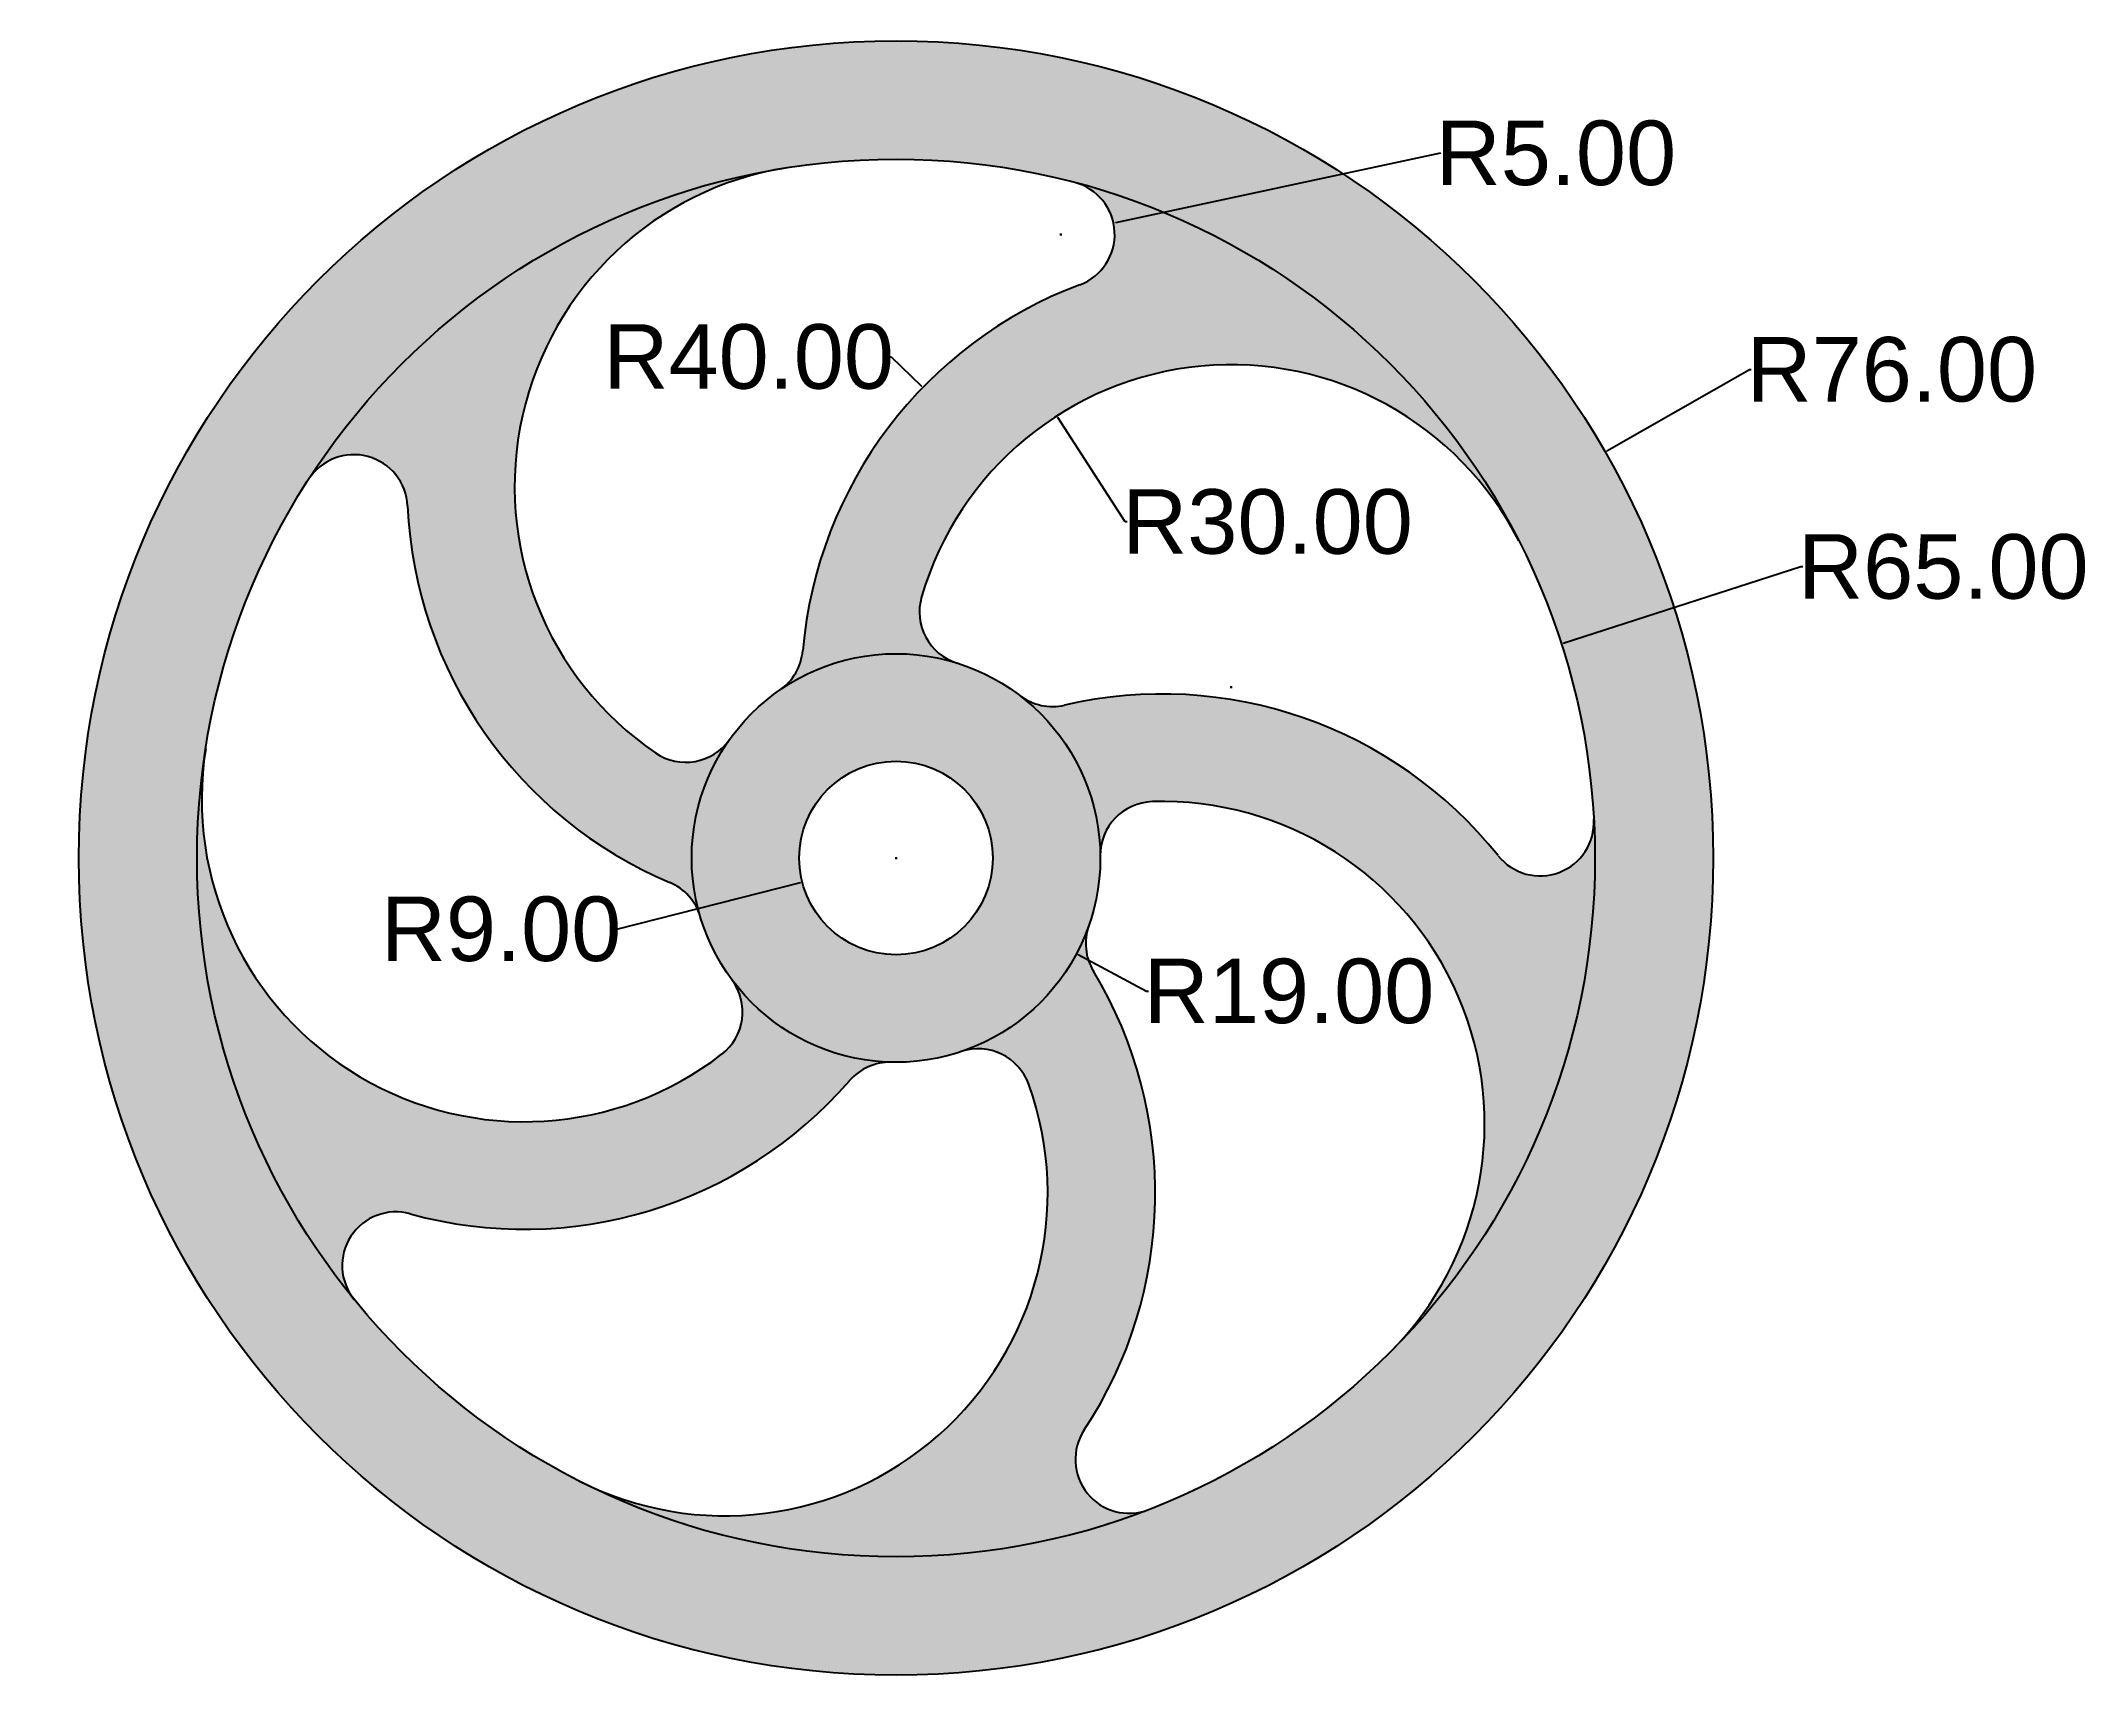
# Model space of a CAD drawing. Header units: centimetres. Extents: x -50 to 140, y -34 to 118.
import ezdxf

# ---------------------------------------------------------------- set-up
doc = ezdxf.new("R2010")
doc.units = ezdxf.units.CM
doc.header["$MEASUREMENT"] = 0
doc.styles.get("Standard").update_dxf_attribs({"font": 'arial.ttf'})
doc.dimstyles.get("Standard").update_dxf_attribs({"dimtxt": 6, "dimasz": 0.18, "dimexe": 0.18, "dimexo": 0.0625, "dimgap": 0.09, "dimtad": 0, "dimtih": 1, "dimtoh": 1, "dimzin": 0, "dimdsep": 46, "dimtxsty": 'Standard', "dimcen": 0.09, "dimclrd": 2, "dimclre": 2, "dimclrt": 2, "dimadec": 0, "dimazin": 0, "dimtfac": 1, "dimtofl": 0, "dimtmove": 0, "dimatfit": 3, "dimfxl": 1, "dimtfillclr": 2, "dimtolj": 1, "dimtzin": 0, "dimarcsym": 0})

# ---------------------------------------------------------------- blocks, each defined once
blk = doc.blocks.new('*U2')
for centre, radius, start, end in [((-23.66, 34.44), 5, 232.6623, 283.091), ((-13.47, -9.39), 40, 38.6206, 103.091), ((-14.22, 15.6), 5, 91.719, 180.573), ((-13.47, -9.39), 30, 315, 91.719), ((21.69, 18.69), 5, 218.6206, 3.1897)]:
    blk.add_arc(centre, radius, start, end)
blk = doc.blocks.new('*U3')
at = {"color": 0, "linetype": 'ByBlock', "lineweight": -2, "transparency": 16777216}
for p, rotation in [((7.46, 76.4), 144), ((55.76, 73.11), 71.99999999999997), ((-10.6, 31.47), 215.9999999999999), ((26.55, 0.42), 287.9999999999999)]:
    blk.add_blockref('*U2', p, dxfattribs=dict(at, rotation=rotation))
blk.add_blockref('*U2', (67.56, 26.16), dxfattribs=at)
blk = doc.blocks.new('*D21')
at = {"color": 2, "lineweight": -2, "transparency": 16777216}
for p, q in [((108.71, 86.93), (95.47, 79.35)), ((108.89, 86.93), (108.71, 86.93)), ((29.26, 41.51), (29.44, 41.51)), ((29.35, 41.42), (29.35, 41.6))]:
    blk.add_line(p, q, dxfattribs=at)
at = {"color": 2, "transparency": 16777216}
blk.add_solid([(95.45, 79.38), (95.48, 79.33), (95.31, 79.26)], dxfattribs=at)
at = {"layer": 'Defpoints', "color": 0, "transparency": 16777216}
for p in [(95.31, 79.26), (29.35, 41.51)]:
    blk.add_point(p, dxfattribs=at)
at = {"color": 2, "transparency": 16777216, "insert": (121.96, 86.93), "char_height": 6, "attachment_point": 5}
blk.add_mtext('\\A1;R76.00', dxfattribs=at)
blk = doc.blocks.new('*D22')
at = {"color": 2, "lineweight": -2, "transparency": 16777216}
for p, q in [((113.5, 68.59), (91.4, 61.48)), ((113.68, 68.59), (113.5, 68.59)), ((29.26, 41.51), (29.44, 41.51)), ((29.35, 41.42), (29.35, 41.6))]:
    blk.add_line(p, q, dxfattribs=at)
at = {"color": 2, "transparency": 16777216}
blk.add_solid([(91.39, 61.5), (91.4, 61.45), (91.22, 61.42)], dxfattribs=at)
at = {"layer": 'Defpoints', "color": 0, "transparency": 16777216}
for p in [(91.22, 61.42), (29.35, 41.51)]:
    blk.add_point(p, dxfattribs=at)
at = {"color": 2, "transparency": 16777216, "insert": (126.75, 68.59), "char_height": 6, "attachment_point": 5}
blk.add_mtext('\\A1;R65.00', dxfattribs=at)
blk = doc.blocks.new('*D23')
at = {"color": 2, "lineweight": -2, "transparency": 16777216}
for p, q in [((79.98, 107.06), (49.75, 100.6)), ((44.59, 99.52), (44.77, 99.52)), ((44.68, 99.43), (44.68, 99.61))]:
    blk.add_line(p, q, dxfattribs=at)
at = {"color": 2, "transparency": 16777216}
blk.add_solid([(49.74, 100.63), (49.76, 100.57), (49.57, 100.57)], dxfattribs=at)
at = {"layer": 'Defpoints', "color": 0, "transparency": 16777216}
for p in [(44.68, 99.52), (49.57, 100.57)]:
    blk.add_point(p, dxfattribs=at)
at = {"color": 2, "transparency": 16777216, "insert": (90.72, 107.06), "char_height": 6, "attachment_point": 5}
blk.add_mtext('\\A1;R5.00', dxfattribs=at)
blk = doc.blocks.new('*D24')
at = {"color": 2, "lineweight": -2, "transparency": 16777216}
for p, q in [((50.65, 72.77), (44.4, 82.49)), ((50.83, 72.77), (50.65, 72.77))]:
    blk.add_line(p, q, dxfattribs=at)
at = {"color": 2, "transparency": 16777216}
blk.add_solid([(44.43, 82.5), (44.38, 82.47), (44.31, 82.64)], dxfattribs=at)
at = {"layer": 'Defpoints', "color": 0, "transparency": 16777216}
for p in [(44.31, 82.64), (60.53, 57.4)]:
    blk.add_point(p, dxfattribs=at)
at = {"color": 2, "transparency": 16777216, "insert": (63.9, 72.77), "char_height": 6, "attachment_point": 5}
blk.add_mtext('\\A1;R30.00', dxfattribs=at)
blk = doc.blocks.new('*D25')
at = {"color": 2, "lineweight": -2, "transparency": 16777216}
for p, q in [((28.72, 88.12), (28.9, 88.12)), ((28.9, 88.12), (31.71, 85.4)), ((60.44, 57.4), (60.62, 57.4)), ((60.53, 57.31), (60.53, 57.49))]:
    blk.add_line(p, q, dxfattribs=at)
at = {"color": 2, "transparency": 16777216}
blk.add_solid([(31.73, 85.42), (31.69, 85.38), (31.84, 85.27)], dxfattribs=at)
at = {"layer": 'Defpoints', "color": 0, "transparency": 16777216}
for p in [(31.84, 85.27), (60.53, 57.4)]:
    blk.add_point(p, dxfattribs=at)
at = {"color": 2, "transparency": 16777216, "insert": (15.65, 88.12), "char_height": 6, "attachment_point": 5}
blk.add_mtext('\\A1;R40.00', dxfattribs=at)
blk = doc.blocks.new('*D26')
at = {"color": 2, "lineweight": -2, "transparency": 16777216}
for p, q in [((29.26, 41.51), (29.44, 41.51)), ((29.35, 41.42), (29.35, 41.6)), ((3.37, 34.89), (20.45, 39.25))]:
    blk.add_line(p, q, dxfattribs=at)
at = {"color": 2, "transparency": 16777216}
blk.add_solid([(20.44, 39.28), (20.46, 39.22), (20.63, 39.29)], dxfattribs=at)
at = {"layer": 'Defpoints', "color": 0, "transparency": 16777216}
for p in [(29.35, 41.51), (20.63, 39.29)]:
    blk.add_point(p, dxfattribs=at)
at = {"color": 2, "transparency": 16777216, "insert": (-7.38, 34.89), "char_height": 6, "attachment_point": 5}
blk.add_mtext('\\A1;R9.00', dxfattribs=at)
blk = doc.blocks.new('*D27')
at = {"color": 2, "lineweight": -2, "transparency": 16777216}
for p, q in [((29.26, 41.51), (29.44, 41.51)), ((29.35, 41.42), (29.35, 41.6)), ((52.65, 29.11), (46.28, 32.5)), ((52.83, 29.11), (52.65, 29.11))]:
    blk.add_line(p, q, dxfattribs=at)
at = {"color": 2, "transparency": 16777216}
blk.add_solid([(46.29, 32.53), (46.26, 32.48), (46.12, 32.59)], dxfattribs=at)
at = {"layer": 'Defpoints', "color": 0, "transparency": 16777216}
for p in [(29.35, 41.51), (46.12, 32.59)]:
    blk.add_point(p, dxfattribs=at)
at = {"color": 2, "transparency": 16777216, "insert": (65.9, 29.11), "char_height": 6, "attachment_point": 5}
blk.add_mtext('\\A1;R19.00', dxfattribs=at)

msp = doc.modelspace()

# ---------------------------------------------------------------- hatches: boundary and pattern name
at = {"true_color": 0x939598}
h = msp.add_hatch(color=252, dxfattribs=at)
h.dxf.hatch_style = 1
h.paths.add_polyline_path([(-46.653, 41.514, 1), (105.347, 41.514, 1)])
h.paths.add_polyline_path([(94.347, 41.514, -1), (-35.653, 41.514, -1)], flags=16)
h.paths.add_polyline_path([(48.347, 41.514, -1), (10.347, 41.514, -1)], flags=0)
h.paths.add_polyline_path([(38.347, 41.514, -1), (20.347, 41.514, -1)], flags=0)
h = msp.add_hatch(color=252, dxfattribs=at)
h.dxf.hatch_style = 1
h.paths.add_polyline_path([(19.179, 105.714, 0.2134218), (-25.283, 76.735, -0.730343), (-16.086, 74.254, 0.2889679), (8.301, 39.238, -0.2236583), (11.145, 36.066, -0.0728312), (10.347, 41.514, -0.1558226), (13.865, 52.528, -0.4083674), (6.975, 51.295, -0.6790827)])
h.paths.add_polyline_path([(87.263, 71.024, 0.2134218), (45.963, 104.355, -0.730343), (46.445, 94.841, 0.2889679), (20.679, 60.827, -0.2236583), (18.541, 57.142, -0.2312785), (35.038, 59.642, -0.4083674), (31.736, 65.814, -0.6790827)])
h.paths.add_polyline_path([(45.036, 55.726, -0.2236583), (40.871, 56.621, -0.2312785), (48.346, 41.704, -0.4083674), (53.196, 46.752, -0.6790827), (75.309, -4.448, 0.1989124), (94.347, 41.514, 0.0139185), (94.247, 45.131, -0.730343), (85.348, 41.732, 0.2889679)])
h.paths.add_polyline_path([(47.712, 30.985, -0.2236583), (47.275, 35.223, -0.2312785), (35.399, 23.504, -0.4083674), (41.698, 20.451, -0.6790827), (-0.162, -16.401, 0.2134218), (52.842, -19.091, -0.730343), (46.86, -11.678, 0.2889679)])
h.paths.add_polyline_path([(25.008, 20.795, -0.2236583), (28.904, 22.519, -0.2312785), (14.088, 30.193, -0.4083674), (13.132, 23.259, -0.6790827), (-34.852, 51.682, 0.0392901), (-35.653, 41.514, 0.1726836), (-21.031, 0.441, -0.730343), (-15.83, 8.422, 0.2889679)])
h.paths.add_polyline_path([(48.347, 41.514, 1), (10.347, 41.514, 0.0728312), (11.145, 36.066, 0.8642262)])
h.paths.add_polyline_path([(20.347, 41.514, -1), (38.347, 41.514, -1)], flags=16)

# ---------------------------------------------------------------- linework, layer by layer
for radius in [76, 65, 19, 9]:
    msp.add_circle((29.347, 41.514), radius)

# ---------------------------------------------------------------- block references
msp.add_blockref('*U3', (0, 0))

# ---------------------------------------------------------------- dimensions: what is measured, and where the dimension line sits
for center, mpoint, picture, middle in [((44.685, 99.521), (49.574, 100.566), '*D23', (79.978, 107.064)), ((60.533, 57.404), (31.839, 85.273), '*D25', (15.649, 88.124)), ((29.347, 41.514), (95.31, 79.262), '*D21', (121.962, 86.928)), ((60.533, 57.404), (44.307, 82.638), '*D24', (63.904, 72.773)), ((29.347, 41.514), (91.224, 61.421), '*D22', (126.75, 68.587)), ((29.347, 41.514), (20.626, 39.292), '*D26', (3.366, 34.894)), ((29.347, 41.514), (46.119, 32.586), '*D27', (65.9, 29.112))]:
    dim = msp.add_radius_dim(center=center, mpoint=mpoint, dimstyle='Standard')
    dim.commit()
    dim.dimension.update_dxf_attribs({"geometry": picture, "text_midpoint": middle, "dimtype": 164})

doc.saveas('drawing.dxf')
